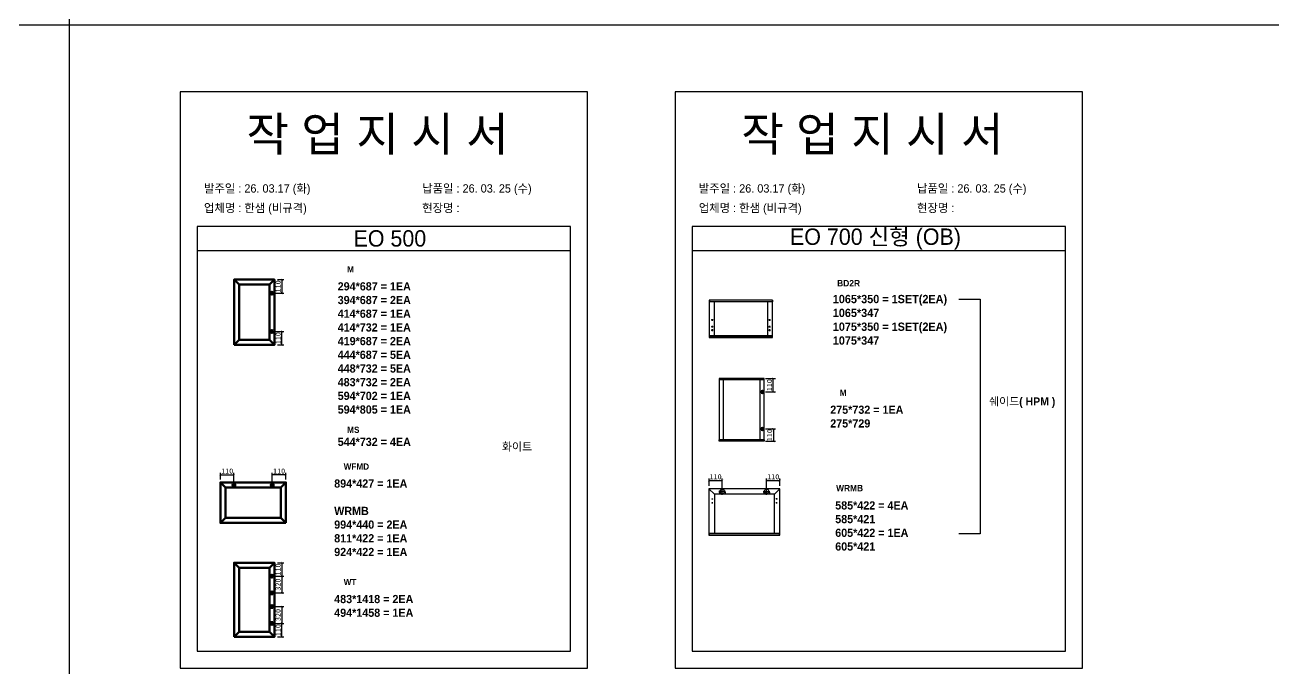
# Model space of a CAD drawing. Header units: millimetres. Extents: x -44117 to 256353, y -2095463 to 65325.
# Drawn here: x 110085 to 116153, y -792530 to -789403 of the extents above; entities that cross this region are included whole.
import ezdxf

# ---------------------------------------------------------------- set-up
doc = ezdxf.new("R2010")
doc.units = ezdxf.units.MM
doc.header["$LTSCALE"] = 10
doc.layers.add('Layer1', color=7, linetype='Continuous', lineweight=70)
doc.styles.add('MtX_Gulim', font='')
doc.styles.get('MtX_Gulim').set_extended_font_data('Gulim', bold=True)
doc.dimstyles.new('ISO-25', dxfattribs={"dimtxt": 2.5, "dimasz": 2.5, "dimexe": 1, "dimexo": 1, "dimtad": 1, "dimtxsty": 'Standard', "dimblk": 'ARCHTICK', "dimcen": 2.5, "dimadec": 0, "dimazin": 0, "dimtfac": 1, "dimtmove": 0, "dimatfit": 3, "dimfxl": 0, "dimarcsym": 0})

# ---------------------------------------------------------------- blocks, each defined once
blk = doc.blocks.new('_ArchTick')
at = {"color": 0, "linetype": 'ByBlock', "const_width": 0.15}
blk.add_lwpolyline([(-0.5, -0.5), (0.5, 0.5)], dxfattribs=at)
blk = doc.blocks.new('*D5189')
at = {"color": 0, "lineweight": -2}
for p, q in [((111035.2, -791612.7), (111035.2, -791581)), ((111035.2, -791591), (111100.9, -791591)), ((111100.9, -791625.2), (111100.9, -791581))]:
    blk.add_line(p, q, dxfattribs=at)
at = {"layer": 'Defpoints', "color": 0}
for p in [(111100.9, -791591), (111035.2, -791627.7), (111100.9, -791640.2)]:
    blk.add_point(p, dxfattribs=at)
at = {"color": 0, "lineweight": -2, "xscale": 10, "yscale": 10, "zscale": 10, "rotation": 180}
blk.add_blockref('_ArchTick', (111035.2, -791591), dxfattribs=at)
at = {"color": 0, "lineweight": -2, "xscale": 10, "yscale": 10, "zscale": 10}
blk.add_blockref('_ArchTick', (111100.9, -791591), dxfattribs=at)
at = {"color": 0, "insert": (111068, -791572.3), "char_height": 25, "attachment_point": 5}
blk.add_mtext('110', dxfattribs=at)
blk = doc.blocks.new('*D5190')
at = {"color": 0, "lineweight": -2}
for p, q in [((111287.4, -791625.2), (111287.4, -791581)), ((111353.1, -791591), (111287.4, -791591)), ((111353.1, -791612.7), (111353.1, -791581))]:
    blk.add_line(p, q, dxfattribs=at)
at = {"layer": 'Defpoints', "color": 0}
for p in [(111287.4, -791591), (111287.4, -791640.2), (111353.1, -791627.7)]:
    blk.add_point(p, dxfattribs=at)
at = {"color": 0, "lineweight": -2, "xscale": 10, "yscale": 10, "zscale": 10, "rotation": 180}
blk.add_blockref('_ArchTick', (111287.4, -791591), dxfattribs=at)
at = {"color": 0, "lineweight": -2, "xscale": 10, "yscale": 10, "zscale": 10}
blk.add_blockref('_ArchTick', (111353.1, -791591), dxfattribs=at)
at = {"color": 0, "insert": (111320.3, -791572.3), "char_height": 25, "attachment_point": 5}
blk.add_mtext('110', dxfattribs=at)
blk = doc.blocks.new('*D5191')
at = {"color": 0, "lineweight": -2}
for p, q in [((111312.5, -790641.2), (111344.1, -790641.2)), ((111334.1, -790641.2), (111334.1, -790707)), ((111300, -790707), (111344.1, -790707))]:
    blk.add_line(p, q, dxfattribs=at)
at = {"layer": 'Defpoints', "color": 0}
for p in [(111297.5, -790641.2), (111285, -790707), (111334.1, -790707)]:
    blk.add_point(p, dxfattribs=at)
at = {"color": 0, "lineweight": -2, "xscale": 10, "yscale": 10, "zscale": 10}
for p, rotation in [((111334.1, -790641.2), 90), ((111334.1, -790707), 270)]:
    blk.add_blockref('_ArchTick', p, dxfattribs=dict(at, rotation=rotation))
at = {"color": 0, "insert": (111315.4, -790674.1), "char_height": 25, "attachment_point": 5, "rotation": 90}
blk.add_mtext('110', dxfattribs=at)
blk = doc.blocks.new('*D5192')
at = {"color": 0, "lineweight": -2}
for p, q in [((111300, -790893.5), (111344.1, -790893.5)), ((111334.1, -790959.2), (111334.1, -790893.5)), ((111312.5, -790959.2), (111344.1, -790959.2))]:
    blk.add_line(p, q, dxfattribs=at)
at = {"layer": 'Defpoints', "color": 0}
for p in [(111285, -790893.5), (111334.1, -790893.5), (111297.5, -790959.2)]:
    blk.add_point(p, dxfattribs=at)
at = {"color": 0, "lineweight": -2, "xscale": 10, "yscale": 10, "zscale": 10}
for p, rotation in [((111334.1, -790893.5), 90), ((111334.1, -790959.2), 270)]:
    blk.add_blockref('_ArchTick', p, dxfattribs=dict(at, rotation=rotation))
at = {"color": 0, "insert": (111315.4, -790926.3), "char_height": 25, "attachment_point": 5, "rotation": 90}
blk.add_mtext('110', dxfattribs=at)
blk = doc.blocks.new('*D5193')
at = {"color": 0, "lineweight": -2}
for p, q in [((111312.5, -792017.6), (111344.1, -792017.6)), ((111334.1, -792017.6), (111334.1, -792083.4)), ((111300, -792083.4), (111344.1, -792083.4))]:
    blk.add_line(p, q, dxfattribs=at)
at = {"layer": 'Defpoints', "color": 0}
for p in [(111297.5, -792017.6), (111285, -792083.4), (111334.1, -792083.4)]:
    blk.add_point(p, dxfattribs=at)
at = {"color": 0, "lineweight": -2, "xscale": 10, "yscale": 10, "zscale": 10}
for p, rotation in [((111334.1, -792017.6), 90), ((111334.1, -792083.4), 270)]:
    blk.add_blockref('_ArchTick', p, dxfattribs=dict(at, rotation=rotation))
at = {"color": 0, "insert": (111315.4, -792050.5), "char_height": 25, "attachment_point": 5, "rotation": 90}
blk.add_mtext('110', dxfattribs=at)
blk = doc.blocks.new('*D5194')
at = {"color": 0, "lineweight": -2}
for p, q in [((111300, -792312.8), (111344.1, -792312.8)), ((111334.1, -792378.5), (111334.1, -792312.8)), ((111312.5, -792378.5), (111344.1, -792378.5))]:
    blk.add_line(p, q, dxfattribs=at)
at = {"layer": 'Defpoints', "color": 0}
for p in [(111285, -792312.8), (111334.1, -792312.8), (111297.5, -792378.5)]:
    blk.add_point(p, dxfattribs=at)
at = {"color": 0, "lineweight": -2, "xscale": 10, "yscale": 10, "zscale": 10}
for p, rotation in [((111334.1, -792312.8), 90), ((111334.1, -792378.5), 270)]:
    blk.add_blockref('_ArchTick', p, dxfattribs=dict(at, rotation=rotation))
at = {"color": 0, "insert": (111315.4, -792345.7), "char_height": 25, "attachment_point": 5, "rotation": 90}
blk.add_mtext('110', dxfattribs=at)
blk = doc.blocks.new('*D5195')
at = {"color": 0, "lineweight": -2}
for p, q in [((111300, -792083.4), (111344.1, -792083.4)), ((111334.1, -792083.4), (111334.1, -792164.7)), ((111300, -792164.7), (111344.1, -792164.7))]:
    blk.add_line(p, q, dxfattribs=at)
at = {"layer": 'Defpoints', "color": 0}
for p in [(111285, -792083.4), (111285, -792164.7), (111334.1, -792164.7)]:
    blk.add_point(p, dxfattribs=at)
at = {"color": 0, "lineweight": -2, "xscale": 10, "yscale": 10, "zscale": 10}
for p, rotation in [((111334.1, -792083.4), 90), ((111334.1, -792164.7), 270)]:
    blk.add_blockref('_ArchTick', p, dxfattribs=dict(at, rotation=rotation))
at = {"color": 0, "insert": (111315.4, -792124), "char_height": 25, "attachment_point": 5, "rotation": 90}
blk.add_mtext('320', dxfattribs=at)
blk = doc.blocks.new('*D5196')
at = {"color": 0, "lineweight": -2}
for p, q in [((111300, -792231.3), (111344.1, -792231.3)), ((111334.1, -792231.3), (111334.1, -792312.8)), ((111300, -792312.8), (111344.1, -792312.8))]:
    blk.add_line(p, q, dxfattribs=at)
at = {"layer": 'Defpoints', "color": 0}
for p in [(111285, -792231.3), (111285, -792312.8), (111334.1, -792312.8)]:
    blk.add_point(p, dxfattribs=at)
at = {"color": 0, "lineweight": -2, "xscale": 10, "yscale": 10, "zscale": 10}
for p, rotation in [((111334.1, -792231.3), 90), ((111334.1, -792312.8), 270)]:
    blk.add_blockref('_ArchTick', p, dxfattribs=dict(at, rotation=rotation))
at = {"color": 0, "insert": (111315.4, -792272), "char_height": 25, "attachment_point": 5, "rotation": 90}
blk.add_mtext('320', dxfattribs=at)
blk = doc.blocks.new('*D5197')
at = {"color": 0, "lineweight": -2}
for p, q in [((113685.3, -791121.8), (113733.5, -791121.8)), ((113723.5, -791187.5), (113723.5, -791121.8)), ((113685.3, -791187.5), (113733.5, -791187.5))]:
    blk.add_line(p, q, dxfattribs=at)
at = {"layer": 'Defpoints', "color": 0}
for p in [(113670.3, -791121.8), (113723.5, -791121.8), (113670.3, -791187.5)]:
    blk.add_point(p, dxfattribs=at)
at = {"color": 0, "lineweight": -2, "xscale": 10, "yscale": 10, "zscale": 10}
for p, rotation in [((113723.5, -791121.8), 90), ((113723.5, -791187.5), 270)]:
    blk.add_blockref('_ArchTick', p, dxfattribs=dict(at, rotation=rotation))
at = {"color": 0, "insert": (113704.7, -791154.7), "char_height": 25, "attachment_point": 5, "rotation": 90}
blk.add_mtext('110', dxfattribs=at)
blk = doc.blocks.new('*D5198')
at = {"color": 0, "lineweight": -2}
for p, q in [((113685.3, -791367.6), (113734.3, -791367.6)), ((113724.3, -791367.6), (113724.3, -791427.3)), ((113685.3, -791427.3), (113734.3, -791427.3))]:
    blk.add_line(p, q, dxfattribs=at)
at = {"layer": 'Defpoints', "color": 0}
for p in [(113670.3, -791367.6), (113670.3, -791427.3), (113724.3, -791427.3)]:
    blk.add_point(p, dxfattribs=at)
at = {"color": 0, "lineweight": -2, "xscale": 10, "yscale": 10, "zscale": 10}
for p, rotation in [((113724.3, -791367.6), 90), ((113724.3, -791427.3), 270)]:
    blk.add_blockref('_ArchTick', p, dxfattribs=dict(at, rotation=rotation))
at = {"color": 0, "insert": (113705.6, -791397.5), "char_height": 25, "attachment_point": 5, "rotation": 90}
blk.add_mtext('110', dxfattribs=at)
blk = doc.blocks.new('*D5199')
at = {"color": 0, "lineweight": -2}
for p, q in [((113410.8, -791643.5), (113410.8, -791608.9)), ((113410.8, -791618.9), (113475.3, -791618.9)), ((113475.3, -791656.2), (113475.3, -791608.9))]:
    blk.add_line(p, q, dxfattribs=at)
at = {"layer": 'Defpoints', "color": 0}
for p in [(113475.3, -791618.9), (113410.8, -791658.5), (113475.3, -791671.2)]:
    blk.add_point(p, dxfattribs=at)
at = {"color": 0, "lineweight": -2, "xscale": 10, "yscale": 10, "zscale": 10, "rotation": 180}
blk.add_blockref('_ArchTick', (113410.8, -791618.9), dxfattribs=at)
at = {"color": 0, "lineweight": -2, "xscale": 10, "yscale": 10, "zscale": 10}
blk.add_blockref('_ArchTick', (113475.3, -791618.9), dxfattribs=at)
at = {"color": 0, "insert": (113443, -791600.2), "char_height": 25, "attachment_point": 5}
blk.add_mtext('110', dxfattribs=at)
blk = doc.blocks.new('*D5200')
at = {"color": 0, "lineweight": -2}
for p, q in [((113690.8, -791656.2), (113690.8, -791608.9)), ((113690.8, -791618.9), (113755.4, -791618.9)), ((113755.4, -791643.5), (113755.4, -791608.9))]:
    blk.add_line(p, q, dxfattribs=at)
at = {"layer": 'Defpoints', "color": 0}
for p in [(113755.4, -791618.9), (113690.8, -791671.2), (113755.4, -791658.5)]:
    blk.add_point(p, dxfattribs=at)
at = {"color": 0, "lineweight": -2, "xscale": 10, "yscale": 10, "zscale": 10, "rotation": 180}
blk.add_blockref('_ArchTick', (113690.8, -791618.9), dxfattribs=at)
at = {"color": 0, "lineweight": -2, "xscale": 10, "yscale": 10, "zscale": 10}
blk.add_blockref('_ArchTick', (113755.4, -791618.9), dxfattribs=at)
at = {"color": 0, "insert": (113723.1, -791600.2), "char_height": 25, "attachment_point": 5}
blk.add_mtext('110', dxfattribs=at)

msp = doc.modelspace()

# ---------------------------------------------------------------- linework, layer by layer
at = {"color": 1}
msp.add_line((104015.69829, -789403.28176), (196284.84516, -789403.28176), dxfattribs=at)
msp.add_line((104015.69829, -789403.28176), (196284.84516, -789403.28176), dxfattribs=at)
for p, q in [((112738.04433, -790383.31621), (110922.54394, -790383.31621)), ((115144.08338, -790383.31621), (113328.58299, -790383.31621)), ((112738.04433, -790501.20585), (110922.54394, -790501.20585)), ((115144.08338, -790501.20585), (113328.58299, -790501.20585)), ((113411.87956, -790741.28426), (113411.87956, -790922.1562)), ((113720.24289, -790741.7507), (113411.87956, -790741.7507)), ((113720.24289, -790748.799), (113411.87956, -790748.799)), ((113719.98376, -790741.02513), (113412.13869, -790741.02513)), ((113413.1752, -790741.02513), (113413.1752, -790748.799)), ((113435.20116, -790748.799), (113435.20116, -790914.64146)), ((113696.92129, -790914.64146), (113696.92129, -790748.799)), ((113718.94724, -790741.02513), (113718.94724, -790748.799)), ((113720.24289, -790922.1562), (113720.24289, -790741.28426)), ((113426.6499, -790833.14544), (113426.6499, -790841.69669)), ((113705.47254, -790833.14544), (113705.47254, -790841.69669)), ((113430.92553, -790837.42107), (113422.37428, -790837.42107)), ((113430.92553, -790870.58956), (113422.37428, -790870.58956)), ((113430.92553, -790887.17381), (113422.37428, -790887.17381)), ((113426.6499, -790866.31393), (113426.6499, -790874.86518)), ((113426.6499, -790882.89818), (113426.6499, -790891.44943)), ((113701.19692, -790837.42107), (113709.74817, -790837.42107)), ((113701.19692, -790870.58956), (113709.74817, -790870.58956)), ((113701.19692, -790887.17381), (113709.74817, -790887.17381)), ((113705.47254, -790866.31393), (113705.47254, -790874.86518)), ((113705.47254, -790882.89818), (113705.47254, -790891.44943)), ((113720.24289, -790914.64146), (113411.87956, -790914.64146)), ((113720.24289, -790921.68977), (113411.87956, -790921.68977)), ((113412.13869, -790922.41533), (113719.98376, -790922.41533)), ((113413.1752, -790914.64146), (113413.1752, -790922.41533)), ((113718.94724, -790922.41533), (113718.94724, -790914.64146)), ((113459.87749, -791122.04821), (113459.87749, -791427.06654)), ((113679.79589, -791122.4432), (113459.87749, -791122.4432)), ((113679.79589, -791128.4119), (113459.87749, -791128.4119)), ((113679.57645, -791121.82877), (113460.09693, -791121.82877)), ((113479.40745, -791127.97303), (113479.40745, -791420.70286)), ((113660.0465, -791420.70286), (113660.0465, -791128.4119)), ((113678.6987, -791128.4119), (113678.6987, -791121.82877)), ((113679.79589, -791427.06654), (113679.79589, -791122.04821)), ((113679.79589, -791420.70286), (113459.87749, -791420.70286)), ((113679.79589, -791426.67156), (113459.87749, -791426.67156)), ((113679.57645, -791427.28599), (113460.09693, -791427.28599)), ((113460.97468, -791427.28599), (113460.97468, -791420.70286)), ((113678.6987, -791420.70286), (113678.6987, -791427.28599)), ((113410.4651, -791658.48691), (113410.4651, -791882.82723)), ((113436.80586, -791684.82766), (113410.55179, -791658.27763)), ((113755.35094, -791658.19094), (113410.76107, -791658.19094)), ((113436.80586, -791684.82766), (113436.80586, -791874.83622)), ((113729.30615, -791684.82766), (113436.80586, -791684.82766)), ((113491.42454, -791671.21334), (113459.1377, -791671.21334)), ((113464.33047, -791677.13261), (113459.59505, -791677.13261)), ((113461.96276, -791674.7649), (113461.96276, -791679.50031)), ((113475.28111, -791687.35675), (113475.28111, -791655.06992)), ((113490.96718, -791677.13261), (113486.23176, -791677.13261)), ((113488.59947, -791674.7649), (113488.59947, -791679.50031)), ((113674.68748, -791671.21334), (113706.97431, -791671.21334)), ((113679.88026, -791677.13261), (113675.14484, -791677.13261)), ((113677.51255, -791674.7649), (113677.51255, -791679.50031)), ((113690.8309, -791687.35675), (113690.8309, -791655.06992)), ((113706.51697, -791677.13261), (113701.78155, -791677.13261)), ((113704.14926, -791674.7649), (113704.14926, -791679.50031)), ((113729.30615, -791684.82766), (113755.56022, -791658.27763)), ((113729.30615, -791874.24429), (113729.30615, -791684.82766)), ((113755.6469, -791882.82723), (113755.6469, -791658.48691)), ((113423.78347, -791707.91281), (113429.70274, -791707.91281)), ((113423.78347, -791726.85447), (113429.70274, -791726.85447)), ((113426.7431, -791704.95317), (113426.7431, -791710.87244)), ((113426.7431, -791723.89484), (113426.7431, -791729.81411)), ((113742.32855, -791707.91281), (113736.40928, -791707.91281)), ((113742.32855, -791726.85447), (113736.40928, -791726.85447)), ((113739.36892, -791704.95317), (113739.36892, -791710.87244)), ((113739.36892, -791723.89484), (113739.36892, -791729.81411)), ((113410.4651, -791874.24429), (113755.6469, -791874.24429)), ((113410.4651, -791882.2945), (113755.35094, -791882.2945)), ((113410.76107, -791883.1232), (113755.35094, -791883.1232)), ((113411.94492, -791874.24429), (113411.94492, -791883.1232)), ((113754.16709, -791883.1232), (113754.16709, -791874.24429))]:
    msp.add_line(p, q)
for p in [(110300.49669, 21924.9366), (110300.49669, 14161.07811), (110300.49669, 18584.38997), (110300.49669, 10820.53148), (110300.49669, 18627.87121), (110300.49669, 10864.01272), (110300.49669, 15287.32457), (110300.49669, 7523.46608), (110300.49669, 3746.75115), (110300.49669, 21924.9366), (110300.49669, 14161.07811), (110300.49669, 18584.38997), (110300.49669, 10820.53148), (110300.49669, 18627.87121), (110300.49669, 10864.01272), (110300.49669, 15287.32457), (110300.49669, 7523.46608), (110300.49669, 3746.75115), (110300.49669, 21924.9366), (110300.49669, 14161.07811), (110300.49669, 18584.38997), (110300.49669, 10820.53148), (110300.49669, 18627.87121), (110300.49669, 10864.01272), (110300.49669, 15287.32457), (110300.49669, 7523.46608), (110300.49669, 3746.75115), (110300.49669, 21924.9366), (110300.49669, 14161.07811), (110300.49669, 18584.38997), (110300.49669, 10820.53148), (110300.49669, 18627.87121), (110300.49669, 10864.01272), (110300.49669, 15287.32457), (110300.49669, 7523.46608), (110300.49669, 3746.75115), (110300.49669, 21924.9366), (110300.49669, 14161.07811), (110300.49669, 18584.38997), (110300.49669, 10820.53148), (110300.49669, 18627.87121), (110300.49669, 10864.01272), (110300.49669, 15287.32457), (110300.49669, 7523.46608), (110300.49669, 3746.75115), (110300.49669, 21924.9366), (110300.49669, 14161.07811), (110300.49669, 18584.38997), (110300.49669, 10820.53148), (110300.49669, 18627.87121), (110300.49669, 10864.01272), (110300.49669, 15287.32457), (110300.49669, 7523.46608), (110300.49669, 3746.75115), (110300.49669, 21924.9366), (110300.49669, 14161.07811), (110300.49669, 18584.38997), (110300.49669, 10820.53148), (110300.49669, 18627.87121), (110300.49669, 10864.01272), (110300.49669, 15287.32457), (110300.49669, 7523.46608), (110300.49669, 3746.75115), (110300.49669, 21924.9366), (110300.49669, 14161.07811), (110300.49669, 18584.38997), (110300.49669, 10820.53148), (110300.49669, 18627.87121), (110300.49669, 10864.01272), (110300.49669, 15287.32457), (110300.49669, 7523.46608), (110300.49669, 3746.75115), (110300.49669, 21924.9366), (110300.49669, 14161.07811), (110300.49669, 18584.38997), (110300.49669, 10820.53148), (110300.49669, 18627.87121), (110300.49669, 10864.01272), (110300.49669, 15287.32457), (110300.49669, 7523.46608), (110300.49669, 3746.75115), (110300.49669, 21924.9366), (110300.49669, 14161.07811), (110300.49669, 18584.38997), (110300.49669, 10820.53148), (110300.49669, 18627.87121), (110300.49669, 10864.01272), (110300.49669, 15287.32457), (110300.49669, 7523.46608), (110300.49669, 3746.75115), (110300.49669, 12702.87182), (110300.49669, 4939.01333), (110300.49669, 9362.32519), (110300.49669, 1598.4667), (110300.49669, 9405.80642), (110300.49669, 1641.94794), (110300.49669, 6065.25979), (110300.49669, -1698.5987), (110300.49669, -5475.31363), (110300.49669, 12702.87182), (110300.49669, 4939.01333), (110300.49669, 9362.32519), (110300.49669, 1598.4667), (110300.49669, 9405.80642), (110300.49669, 1641.94794), (110300.49669, 6065.25979), (110300.49669, -1698.5987), (110300.49669, -5475.31363), (110300.49669, 12702.87182), (110300.49669, 4939.01333), (110300.49669, 9362.32519), (110300.49669, 1598.4667), (110300.49669, 9405.80642), (110300.49669, 1641.94794), (110300.49669, 6065.25979), (110300.49669, -1698.5987), (110300.49669, -5475.31363), (110300.49669, 12702.87182), (110300.49669, 4939.01333), (110300.49669, 9362.32519), (110300.49669, 1598.4667), (110300.49669, 9405.80642), (110300.49669, 1641.94794), (110300.49669, 6065.25979), (110300.49669, -1698.5987), (110300.49669, -5475.31363), (110300.49669, 12702.87182), (110300.49669, 4939.01333), (110300.49669, 9362.32519), (110300.49669, 1598.4667), (110300.49669, 9405.80642), (110300.49669, 1641.94794), (110300.49669, 6065.25979), (110300.49669, -1698.5987), (110300.49669, -5475.31363)]:
    msp.add_xline(p, (0, 1), dxfattribs=at)
for points in [[(110840.0212, -792529.88639), (112820.56708, -792529.88639), (112820.56708, -789728.82865), (110840.0212, -789728.82865)], [(113246.06025, -792529.88639), (115226.60613, -792529.88639), (115226.60613, -789728.82865), (113246.06025, -789728.82865)]]:
    msp.add_lwpolyline(points, close=True)
for points in [[(110922.54394, -790383.31621), (110922.54394, -792447.36365), (112738.04433, -792447.36365), (112738.04433, -790383.31621)], [(113328.58299, -790383.31621), (113328.58299, -792447.36365), (115144.08338, -792447.36365), (115144.08338, -790383.31621)], [(114625.71087, -790735.63963), (114728.72078, -790735.63963), (114728.72078, -791878.11317), (114625.71087, -791878.11317)]]:
    msp.add_lwpolyline(points)
for centre, radius in [((113426.6499, -790837.42107), 2.59129), ((113705.47254, -790837.42107), 2.59129), ((113426.6499, -790870.58956), 2.59129), ((113426.6499, -790887.17381), 2.59129), ((113705.47254, -790870.58956), 2.59129), ((113705.47254, -790887.17381), 2.59129), ((113461.96276, -791677.13261), 0.94708), ((113475.28111, -791671.21334), 10.35872), ((113488.59947, -791677.13261), 0.94708), ((113677.51255, -791677.13261), 0.94708), ((113690.8309, -791671.21334), 10.35872), ((113704.14926, -791677.13261), 0.94708), ((113426.7431, -791707.91281), 0.88789), ((113426.7431, -791726.85447), 0.88789), ((113739.36892, -791707.91281), 0.88789), ((113739.36892, -791726.85447), 0.88789)]:
    msp.add_circle(centre, radius)
for centre, radius, start, end in [((113412.13869, -790741.28426), 0.25913, 90, 180), ((113719.98376, -790741.28426), 0.25913, 0, 90), ((113412.13869, -790922.1562), 0.25913, 180, 270), ((113719.98376, -790922.1562), 0.25913, 270, 0), ((113679.57645, -791122.04821), 0.21944, 0, 90), ((113460.09693, -791427.06655), 0.21944, 180, 270), ((113679.57645, -791427.06655), 0.21944, 270, 0), ((113410.76107, -791658.48691), 0.29596, 90, 180), ((113755.35094, -791658.48691), 0.29596, 0, 90), ((113410.76107, -791882.82723), 0.29596, 180, 270), ((113755.35094, -791882.82723), 0.29596, 270, 0)]:
    msp.add_arc(centre, radius, start, end)
at = {"layer": 'Layer1'}
for p, q in [((111125.6498, -790665.78695), (111101.09975, -790641.2369)), ((111272.95009, -790665.78695), (111297.50014, -790641.2369)), ((111284.9622, -790696.781), (111284.9622, -790717.19)), ((111284.9622, -790903.66431), (111284.9622, -790883.2553)), ((111101.09975, -790959.20841), (111125.6498, -790934.65836)), ((111297.50014, -790959.20841), (111272.95009, -790934.65836)), ((111272.95009, -790934.65836), (111297.50014, -790959.20841)), ((113670.30509, -791179.41894), (113670.30509, -791195.59419)), ((113670.30509, -791375.70194), (113670.30509, -791359.52669)), ((111059.70625, -791652.22827), (111035.1562, -791627.67822)), ((111090.70029, -791640.21616), (111111.1093, -791640.21616)), ((111297.5836, -791640.21616), (111277.1746, -791640.21616)), ((111353.1277, -791627.67822), (111328.57765, -791652.22827)), ((111328.57765, -791652.22827), (111353.1277, -791627.67822)), ((111059.70625, -791799.52856), (111035.1562, -791824.07861)), ((111353.1277, -791824.07861), (111328.57765, -791799.52856)), ((111125.6498, -792042.15998), (111101.09975, -792017.60993)), ((111272.95009, -792042.15998), (111297.50014, -792017.60993)), ((111284.9622, -792073.15402), (111284.9622, -792093.56303)), ((111284.9622, -792154.47401), (111284.9622, -792174.88302)), ((111284.9622, -792221.09305), (111284.9622, -792241.50206)), ((111284.9622, -792323.00404), (111284.9622, -792302.59503)), ((111101.09975, -792378.54813), (111125.6498, -792353.99808)), ((111297.50014, -792378.54813), (111272.95009, -792353.99808)), ((111272.95009, -792353.99808), (111297.50014, -792378.54813))]:
    msp.add_line(p, q, dxfattribs=at)
for points in [[(111101.09975, -790959.20841), (111297.50014, -790959.20841), (111297.50014, -790641.2369), (111101.09975, -790641.2369)], [(111125.6498, -790934.65836), (111272.95009, -790934.65836), (111272.95009, -790665.78695), (111125.6498, -790665.78695)], [(111295.1667, -790706.9855), (111274.7577, -790706.9855)], [(111295.1667, -790893.45981), (111274.7577, -790893.45981)], [(113678.39271, -791187.50656), (113662.21746, -791187.50656)], [(113678.39271, -791367.61432), (113662.21746, -791367.61432)], [(111353.1277, -791824.07861), (111353.1277, -791627.67822), (111035.1562, -791627.67822), (111035.1562, -791824.07861)], [(111328.57765, -791799.52856), (111328.57765, -791652.22827), (111059.70625, -791652.22827), (111059.70625, -791799.52856)], [(111100.9048, -791630.01165), (111100.9048, -791650.42066)], [(111287.3791, -791630.01165), (111287.3791, -791650.42066)], [(111101.09975, -792378.54813), (111297.50014, -792378.54813), (111297.50014, -792017.60993), (111101.09975, -792017.60993)], [(111125.6498, -792353.99808), (111272.95009, -792353.99808), (111272.95009, -792042.15998), (111125.6498, -792042.15998)], [(111295.1667, -792083.35853), (111274.7577, -792083.35853)], [(111295.1667, -792164.67852), (111274.7577, -792164.67852)], [(111295.1667, -792231.29756), (111274.7577, -792231.29756)], [(111295.1667, -792312.79953), (111274.7577, -792312.79953)]]:
    msp.add_lwpolyline(points, close=True, dxfattribs=at)
for centre, radius in [((111284.9622, -790706.9855), 6.803), ((111284.9622, -790893.45981), 6.803), ((113670.30509, -791187.50656), 5.39175), ((113670.30509, -791367.61432), 5.39175), ((111100.9048, -791640.21616), 6.803), ((111287.3791, -791640.21616), 6.803), ((111284.9622, -792083.35853), 6.803), ((111284.9622, -792164.67852), 6.803), ((111284.9622, -792231.29756), 6.803), ((111284.9622, -792312.79953), 6.803)]:
    msp.add_circle(centre, radius, dxfattribs=at)

# ---------------------------------------------------------------- texts
at = {"linetype": 'Continuous', "style": 'MtX_Gulim'}
for s, height, p in [('M', 30.31593, (111651.43461, -790606.6086)), ('BD2R', 31.421769, (114033.53201, -790674.66697)), ('M', 30.31593, (114046.52577, -791206.48575)), ('MS', 30.315933, (111651.43461, -791386.77871)), ('WFMD', 30.315933, (111634.51234, -791565.38337)), ('WRMB', 31.09714, (114029.02761, -791670.62753)), ('WT', 30.315933, (111634.51234, -792126.97917))]:
    msp.add_text(s, height=height, dxfattribs=at).set_placement(p)
at = {"attachment_point": 1}
for s, width, gutter_width, heights, insert, char_height in [('{\\fGulim|b0|i0|c129|p50;작 업 지 시 서}', 3898.9872873, 14.7362, [-183.72574], (111161.63191, -789851.62545), 165.0454901), ('{\\fGulim|b0|i0|c129|p50;작 업 지 시 서}', 3898.9872873, 14.7362, [-183.72574], (113567.67096, -789851.62545), 165.0454901), ('\\pt11;{\\fGulim|b0|i0|c129|p50;발주일 : 26. 03.17 (화)}', 3898.9872873, 14.7362, [40.67678], (110955.07824, -790177.85015), 40.4361451), ('{\\fGulim|b0|i0|c129|p50;납품일 : 26. 03. 25 (수)}', 3898.9872873, 14.7362, [41.36774], (112016.05901, -790177.85015), 40.4361451), ('\\pt11;{\\fGulim|b0|i0|c129|p50;발주일 : 26. 03.17 (화)}', 3898.9872873, 14.7362, [40.67678], (113361.11729, -790177.85015), 40.4361451), ('{\\fGulim|b0|i0|c129|p50;납품일 : 26. 03. 25 (수)}', 3898.9872873, 14.7362, [41.36774], (114422.09805, -790177.85015), 40.4361451), ('{\\fGulim|b0|i0|c129|p50;업체명 : 한샘 (비규격)}', 3898.9872873, 14.7362, [42.57324], (110955.07824, -790272.93542), 40.4361451), ('{\\fGulim|b0|i0|c129|p50;현장명 :  }', 3898.9872873, 14.7362, [45.12049], (112016.05901, -790272.93542), 40.4361451), ('{\\fGulim|b0|i0|c129|p50;업체명 : 한샘 (비규격)}', 3898.9872873, 14.7362, [42.57324], (113361.11729, -790272.93542), 40.4361451), ('{\\fGulim|b0|i0|c129|p50;현장명 :  }', 3898.9872873, 14.7362, [45.12049], (114422.09805, -790272.93542), 40.4361451), ('{\\fGulim|b0|i0|c129|p50;EO 500}', 1882.7812357, 7.11596, [-81.71513], (111682.17465, -790401.1637), 79.6987856), ('{\\fGulim|b0|i0|c129|p50;EO 700 신형 (OB)}', 1882.7812357, 7.11596, [-100.28675], (113804.38298, -790392.74346), 79.6987856), ('{\\f굴림|b1|i0|c129|p50;294*687 = 1EA\\P394*687 = 2EA\\P414*687 = 1EA\\P414*732 = 1EA\\P419*687 = 2EA\\P444*687 = 5EA\\P448*732 = 5EA\\P483*732 = 2EA\\P594*702 = 1EA\\P594*805 = 1EA}', 12072.7918459, 155.2668, [-640.97726], (111605.23739, -790654.0892), 39.9257485), ('{\\f굴림|b1|i0|c129|p50;1065*350 = 1SET(2EA)\\P\\C1;1065*347\\P\\C256;1075*350 = 1SET(2EA)\\P\\C1;1075*347}', 12198.822037, 156.88766, [-252.46106], (114012.70884, -790715.62544), 40.342541), ('{\\f굴림|b1|i0|c129|p50;275*732 = 1EA\\P\\C1;275*729}', 12072.7918459, 155.2668, [-107.63052], (114000.32855, -791253.96635), 39.9257485), ('{\\f굴림|b1|i0|c129|p50;쉐이드( HPM )}', 11769.5052121, 151.36626, [-48.75641], (114772.68455, -791214.25377), 38.9227538), ('{\\f굴림|b1|i0|c129|p50;544*732 = 4EA}', 12072.7918459, 155.2668, [-41.14042], (111605.23739, -791410.14287), 39.9257485), ('{\\f굴림|b1|i0|c129|p50;화이트}', 11769.5052121, 151.36626, [-43.2475], (112403.8756, -791434.18983), 38.9227538), ('{\\f굴림|b1|i0|c129|p50;894*427 = 1EA\\P\\PWRMB\\P994*440 = 2EA\\P811*422 = 1EA\\P924*422 = 1EA}', 12072.7918459, 155.2668, [-374.3303], (111588.31512, -791612.86397), 39.9257485), ('{\\f굴림|b1|i0|c129|p50;585*422 = 4EA\\P\\C1;585*421\\P\\C256;605*422 = 1EA\\P\\C1;605*421}', 12072.7918459, 155.2668, [-240.98041], (114024.5868, -791719.19508), 39.9257485), ('{\\f굴림|b1|i0|c129|p50;483*1418 = 2EA\\P494*1458 = 1EA}', 12072.7918459, 155.2668, [-107.78896], (111588.31512, -792174.45977), 39.9257485)]:
    msp.add_mtext_dynamic_manual_height_columns(s, width=width, gutter_width=gutter_width, heights=heights, dxfattribs=dict(at, insert=insert, char_height=char_height))

# ---------------------------------------------------------------- dimensions: what is measured, and where the dimension line sits
for base, p1, p2, angle, text, picture, middle in [((111334.14245, -790706.9855), (111297.50014, -790641.2369), (111284.9622, -790706.9855), 90, '110', '*D5191', (111315.39245, -790674.1112)), ((111334.14245, -790893.45981), (111297.50014, -790959.20841), (111284.9622, -790893.45981), 270, '110', '*D5192', (111315.39245, -790926.33411)), ((113723.4902, -791121.82877), (113670.30509, -791187.50656), (113670.30509, -791121.82877), 90, '110', '*D5197', (113704.7402, -791154.66767)), ((113724.34086, -791427.28599), (113670.30509, -791367.61432), (113670.30509, -791427.28599), 90, '110', '*D5198', (113705.59086, -791397.45015)), ((111100.9048, -791591.03591), (111035.1562, -791627.67822), (111100.9048, -791640.21616), 180, '110', '*D5189', (111068.0305, -791572.28591)), ((111334.14245, -792083.35853), (111297.50014, -792017.60993), (111284.9622, -792083.35853), 90, '110', '*D5193', (111315.39245, -792050.48423)), ((111334.14245, -792164.67852), (111284.9622, -792083.35853), (111284.9622, -792164.67852), 90, '320', '*D5195', (111315.39245, -792124.01852)), ((111334.14245, -792312.79953), (111284.9622, -792231.29756), (111284.9622, -792312.79953), 90, '320', '*D5196', (111315.39245, -792272.04855)), ((111334.14245, -792312.79953), (111297.50014, -792378.54813), (111284.9622, -792312.79953), 270, '110', '*D5194', (111315.39245, -792345.67383))]:
    dim = msp.add_linear_dim(base=base, p1=p1, p2=p2, angle=angle, text=text, dimstyle='ISO-25', override={"dimscale": 10, "dimasz": 1, "dimexo": 1.5, "dimtxsty": 'Standard'})
    dim.commit()
    dim.dimension.update_dxf_attribs({"geometry": picture, "text_midpoint": middle})
for base, p1, p2, picture, middle in [((111287.3791, -791591.03591), (111353.1277, -791627.67822), (111287.3791, -791640.21616), '*D5190', (111320.2534, -791572.28591)), ((113475.28112, -791618.90651), (113410.76107, -791658.48691), (113475.28112, -791671.21334), '*D5199', (113443.02109, -791600.15651)), ((113755.35094, -791618.90651), (113690.8309, -791671.21334), (113755.35094, -791658.48691), '*D5200', (113723.09092, -791600.15651))]:
    dim = msp.add_linear_dim(base=base, p1=p1, p2=p2, text='110', dimstyle='ISO-25', override={"dimscale": 10, "dimasz": 1, "dimexo": 1.5, "dimtxsty": 'Standard'})
    dim.commit()
    dim.dimension.update_dxf_attribs({"geometry": picture, "text_midpoint": middle})

doc.saveas('drawing.dxf')
